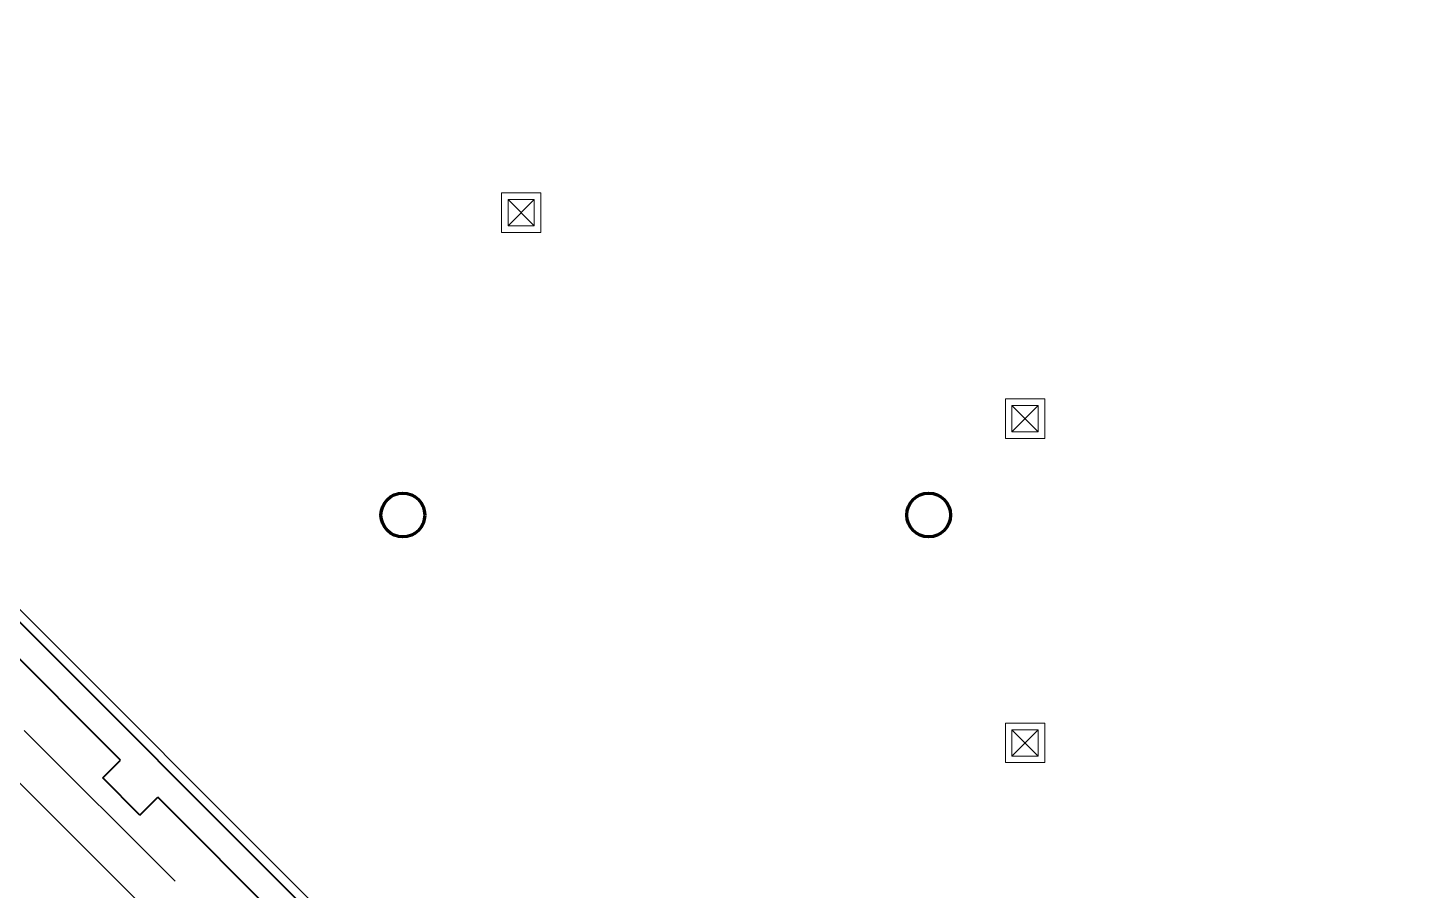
# Model space of a CAD drawing. Header units: metres. Extents: x 1807 to 3745, y 842 to 1968.
# Drawn here: x 3333.43 to 3364.86, y 1335.43 to 1355.12 of the extents above; entities that cross this region are included whole.
import ezdxf

# ---------------------------------------------------------------- set-up
doc = ezdxf.new("R2010")
doc.units = ezdxf.units.M
doc.header["$MEASUREMENT"] = 0
doc.linetypes.add('DGN2', pattern=[9.732586, 4.866293, -4.866293])
doc.layers.add('Level 1', color=7, linetype='Continuous', lineweight=0)

msp = doc.modelspace()

# ---------------------------------------------------------------- linework, layer by layer
at = {"layer": 'Level 1', "color": 7, "linetype": 'DGN2', "lineweight": 0}
msp.add_line((3371.21, 1301.234), (3257.21, 1415.234), dxfattribs=at)
at = {"layer": 'Level 1', "color": 7, "linetype": 'Continuous', "lineweight": 13}
for p, q in [((3364.375, 1306.761), (3284.736, 1386.4)), ((3344.4, 1351.2), (3345, 1351.2)), ((3344.4, 1350.6), (3344.4, 1351.2)), ((3345, 1351.2), (3345, 1350.6)), ((3345, 1350.6), (3344.4, 1350.6)), ((3355.9, 1346.5), (3356.5, 1346.5)), ((3355.9, 1345.9), (3355.9, 1346.5)), ((3356.5, 1346.5), (3356.5, 1345.9)), ((3356.5, 1345.9), (3355.9, 1345.9)), ((3355.9, 1339.1), (3356.5, 1339.1)), ((3355.9, 1338.5), (3355.9, 1339.1)), ((3356.5, 1339.1), (3356.5, 1338.5)), ((3356.5, 1338.5), (3355.9, 1338.5))]:
    msp.add_line(p, q, dxfattribs=at)
at = {"layer": 'Level 1', "color": 7, "linetype": 'Continuous', "lineweight": 40}
for p, q in [((3323.549, 1351.264), (3345.314, 1329.499)), ((3335.558, 1338.407), (3330.407, 1343.558)), ((3335.151, 1338), (3335.558, 1338.407)), ((3336, 1337.151), (3335.151, 1338)), ((3336, 1337.151), (3336.407, 1337.558)), ((3341.558, 1332.407), (3336.407, 1337.558))]:
    msp.add_line(p, q, dxfattribs=at)
at = {"layer": 'Level 1', "color": 7, "linetype": 'Continuous', "lineweight": 0}
for p, q in [((3345.42, 1329.676), (3323.726, 1351.37)), ((3344.25, 1351.35), (3345.15, 1351.35)), ((3344.25, 1350.45), (3344.25, 1351.35)), ((3345.15, 1351.35), (3345.15, 1350.45)), ((3344.4, 1350.6), (3345, 1351.2)), ((3344.4, 1351.2), (3345, 1350.6)), ((3345.15, 1350.45), (3344.25, 1350.45)), ((3355.75, 1346.65), (3356.65, 1346.65)), ((3355.75, 1345.75), (3355.75, 1346.65)), ((3355.9, 1345.9), (3356.5, 1346.5)), ((3355.9, 1346.5), (3356.5, 1345.9)), ((3356.65, 1346.65), (3356.65, 1345.75)), ((3356.65, 1345.75), (3355.75, 1345.75)), ((3355.75, 1339.25), (3356.65, 1339.25)), ((3355.75, 1338.35), (3355.75, 1339.25)), ((3355.9, 1338.5), (3356.5, 1339.1)), ((3355.9, 1339.1), (3356.5, 1338.5)), ((3356.65, 1339.25), (3356.65, 1338.35)), ((3356.65, 1338.35), (3355.75, 1338.35))]:
    msp.add_line(p, q, dxfattribs=at)
at = {"layer": 'Level 1', "color": 7, "linetype": 'Continuous', "lineweight": 70}
for centre in [(3342, 1344), (3354, 1344)]:
    msp.add_circle(centre, 0.5, dxfattribs=at)

doc.saveas('drawing.dxf')
